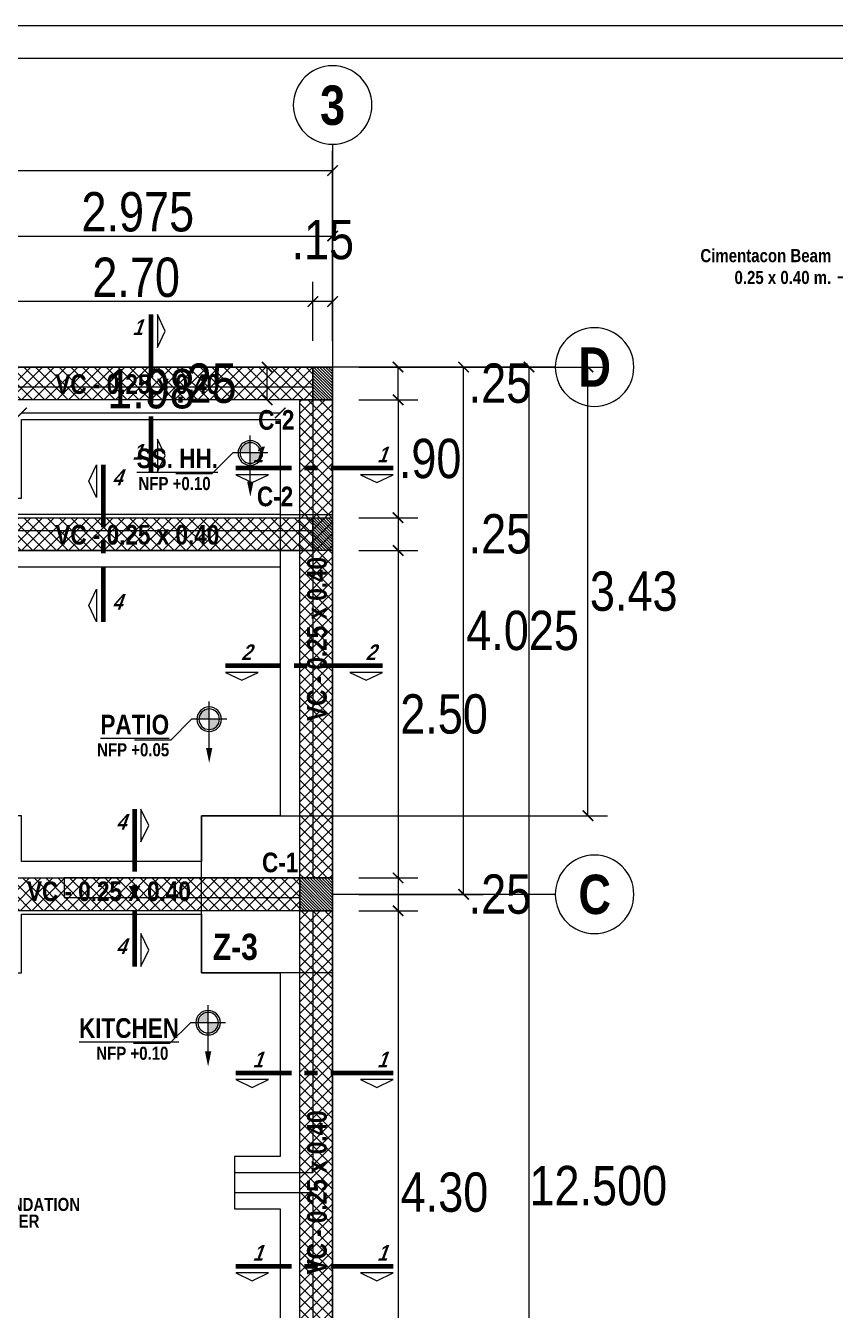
# Model space of a CAD drawing. Header units: millimetres. Extents: x 56 to 215, y 47 to 103.
# Drawn here: x 181.56 to 187.74, y 92.85 to 102.66 of the extents above; entities that cross this region are included whole.
import ezdxf
from ezdxf.enums import TextEntityAlignment as Align

# ---------------------------------------------------------------- set-up
doc = ezdxf.new("R2010")
doc.units = ezdxf.units.MM
doc.linetypes.add('CENTER2', pattern=[28.575, 19.05, -3.175, 3.175, -3.175])
doc.linetypes.add('DASHED2', pattern=[0.375, 0.25, -0.125])
doc.layers.add('_u', color=7, linetype='Continuous')
doc.layers.add('G_Acotación', color=171, linetype='Continuous')
for name, color, linetype, lineweight in [('A_Texto', 43, 'Continuous', 9), ('Dimención', 1, 'Continuous', 20), ('E_Cimentación', 150, 'Continuous', 50), ('E_Columna', 3, 'Continuous', 25), ('E_Sobrecimiento', 230, 'Continuous', 25), ('E_Viga Secundaria', 133, 'Continuous', 20), ('E_Zapata', 30, 'Continuous', 25), ('G_Cortes', 3, 'Continuous', 60), ('G_Ejes', 253, 'Continuous', 20), ('G_Proyección', 8, 'DASHED2', 15), ('G_Sombreados', 8, 'Continuous', 9), ('G_Texto', 122, 'Continuous', 20)]:
    doc.layers.add(name, color=color, linetype=linetype, lineweight=lineweight)
doc.styles.add('Acotacion', font='ARIALN.TTF')
doc.styles.add('AMBIENTES', font='ARIALNB.TTF', dxfattribs={"height": 0.15})
doc.styles.add('Arial Marron', font='ARIALN.TTF')
doc.styles.add('Cotas', font='ARIALNB.TTF', dxfattribs={"height": 0.1})
doc.styles.add('Eje', font='ARIALNB.TTF', dxfattribs={"height": 0.3})
doc.styles.add('Notas', font='ARIALNB.TTF', dxfattribs={"height": 0.15})
doc.styles.add('TITULOS', font='ARIALNB.TTF', dxfattribs={"height": 0.3})
doc.dimstyles.new('150', dxfattribs={"dimtxt": 1, "dimasz": 0.06, "dimexe": 0.06, "dimexo": 0.08, "dimgap": 0.05, "dimtad": 2, "dimtih": 1, "dimtoh": 1, "dimzin": 1, "dimdsep": 46, "dimtxsty": 'Cotas', "dimblk": 'ARCHTICK', "dimcen": 0.25, "dimdle": 0.06, "dimclrd": 256, "dimclre": 256, "dimclrt": 5, "dimazin": 0, "dimtp": 0.2, "dimtm": 0.2, "dimtfac": 1, "dimtix": 1, "dimtmove": 1, "dimatfit": 0, "dimfxl": 0.06, "dimtolj": 1, "dimtzin": 1, "dimarcsym": 0})
doc.dimstyles.new('Lenin_50', dxfattribs={"dimtxt": 0.3, "dimasz": 0.08, "dimexe": 0.15, "dimexo": 0.2, "dimgap": 0.03, "dimtad": 2, "dimtih": 1, "dimtoh": 1, "dimlfac": -1, "dimzin": 4, "dimdsep": 46, "dimtxsty": 'Acotacion', "dimblk": 'ARCHTICK', "dimcen": 0.08, "dimclrd": 256, "dimclre": 256, "dimclrt": 4, "dimazin": 1, "dimtm": 1e-09, "dimtfac": 1, "dimtmove": 2, "dimatfit": 2, "dimfxl": 1, "dimtolj": 1, "dimlwd": 13, "dimlwe": 18, "dimarcsym": 0})
pattern_1 = [(135, (293.047002, 7.6898), (0.0112253202, 0.0112253202), [])]

# ---------------------------------------------------------------- blocks, each defined once
blk = doc.blocks.new('TITULP')
h = blk.add_hatch(color=1)
h.paths.add_polyline_path([(0, -0.0554), (0, -0.134), (0.0785, -0.134, 0.414214)])
h.paths.add_polyline_path([(0, -0.134), (-0.0785, -0.134, 0.414214), (0, -0.2125)])
for p, q in [((0, -0.3527), (0, 0)), ((-0.134, -0.134), (0.134, -0.134)), ((0.2939, -0.2939), (0.5699, -0.2939))]:
    blk.add_line(p, q)
at = {"lineweight": 18}
blk.add_line((0.134, -0.134), (0.2939, -0.2939), dxfattribs=at)
for radius in [0.0937, 0.0785]:
    blk.add_circle((0, -0.134), radius)
blk.add_solid([(0.0242, -0.3527), (0, -0.4678), (-0.0242, -0.3527)])
at = {"style": 'Arial Marron', "width": 1.35}
blk.add_attdef('%%USALA', text='', height=0.14, dxfattribs=at).set_placement((0.3052, -0.1124), align=Align.TOP_LEFT)
at = {"style": 'Arial Marron', "width": 1.1}
blk.add_attdef('NPT%%P0.00', text='', height=0.1, dxfattribs=at).set_placement((0.6033, -0.3972), align=Align.MIDDLE_CENTER)
at = {"style": 'Arial Marron'}
blk.add_attdef('PISO', text='', height=0.08, dxfattribs=at).set_placement((0.6033, -0.5391), align=Align.MIDDLE_CENTER)
blk = doc.blocks.new('Eri')
blk.add_line((-1.7, 0), (0, 0))
blk.add_circle((-2, 0), 0.3)
at = {"color": 1, "style": 'Eje', "flags": 4}
blk.add_attdef('H', text='', height=0.3, dxfattribs=at).set_placement((-2, 0), align=Align.MIDDLE_CENTER)
blk = doc.blocks.new('_ArchTick')
at = {"color": 0, "linetype": 'ByBlock', "const_width": 0.15}
blk.add_lwpolyline([(-0.5, -0.5), (0.5, 0.5)], dxfattribs=at)
blk = doc.blocks.new('*D309')
at = {"layer": 'Defpoints', "color": 0, "transparency": 16777216}
for p in [(183.901, 101.5531), (177.901, 100.0531), (183.901, 100.0531)]:
    blk.add_point(p, dxfattribs=at)
at = {"layer": 'G_Acotación', "lineweight": 18, "transparency": 16777216}
for p, q in [((177.901, 100.2531), (177.901, 101.7031)), ((183.901, 100.2531), (183.901, 101.7031))]:
    blk.add_line(p, q, dxfattribs=at)
at = {"layer": 'G_Acotación', "lineweight": 13, "transparency": 16777216}
blk.add_line((177.901, 101.5531), (183.901, 101.5531), dxfattribs=at)
at = {"layer": 'G_Acotación', "lineweight": 13, "transparency": 16777216, "xscale": 0.08, "yscale": 0.08, "zscale": 0.08, "rotation": 180}
blk.add_blockref('_ArchTick', (177.901, 101.5531), dxfattribs=at)
at = {"layer": 'G_Acotación', "lineweight": 13, "transparency": 16777216, "xscale": 0.08, "yscale": 0.08, "zscale": 0.08}
blk.add_blockref('_ArchTick', (183.901, 101.5531), dxfattribs=at)
at = {"layer": 'G_Acotación', "color": 4, "lineweight": 5, "transparency": 16777216, "insert": (180.901, 101.7362), "char_height": 0.3, "attachment_point": 5, "style": 'Acotacion'}
blk.add_mtext('\\A1;6.000', dxfattribs=at)
blk = doc.blocks.new('*D310')
at = {"layer": 'Defpoints', "color": 0, "transparency": 16777216}
for p in [(183.901, 101.0531), (180.926, 100.0531), (183.901, 100.0531)]:
    blk.add_point(p, dxfattribs=at)
at = {"layer": 'G_Acotación', "lineweight": 18, "transparency": 16777216}
for p, q in [((180.926, 100.2531), (180.926, 101.2031)), ((183.901, 100.2531), (183.901, 101.2031))]:
    blk.add_line(p, q, dxfattribs=at)
at = {"layer": 'G_Acotación', "lineweight": 13, "transparency": 16777216}
blk.add_line((180.926, 101.0531), (183.901, 101.0531), dxfattribs=at)
at = {"layer": 'G_Acotación', "lineweight": 13, "transparency": 16777216, "xscale": 0.08, "yscale": 0.08, "zscale": 0.08, "rotation": 180}
blk.add_blockref('_ArchTick', (180.926, 101.0531), dxfattribs=at)
at = {"layer": 'G_Acotación', "lineweight": 13, "transparency": 16777216, "xscale": 0.08, "yscale": 0.08, "zscale": 0.08}
blk.add_blockref('_ArchTick', (183.901, 101.0531), dxfattribs=at)
at = {"layer": 'G_Acotación', "color": 4, "lineweight": 5, "transparency": 16777216, "insert": (182.4135, 101.2362), "char_height": 0.3, "attachment_point": 5, "style": 'Acotacion'}
blk.add_mtext('\\A1;2.975', dxfattribs=at)
blk = doc.blocks.new('*D317')
at = {"layer": 'Defpoints', "color": 0, "transparency": 16777216}
for p in [(183.901, 100.0531), (185.401, 100.0531), (183.901, 87.5531)]:
    blk.add_point(p, dxfattribs=at)
at = {"layer": 'G_Acotación', "lineweight": 18, "transparency": 16777216}
for p, q in [((184.101, 100.0531), (185.551, 100.0531)), ((184.101, 87.5531), (185.551, 87.5531))]:
    blk.add_line(p, q, dxfattribs=at)
at = {"layer": 'G_Acotación', "lineweight": 13, "transparency": 16777216}
blk.add_line((185.401, 87.5531), (185.401, 100.0531), dxfattribs=at)
at = {"layer": 'G_Acotación', "lineweight": 13, "transparency": 16777216, "xscale": 0.08, "yscale": 0.08, "zscale": 0.08}
for p, rotation in [((185.401, 100.0531), 90), ((185.401, 87.5531), 270)]:
    blk.add_blockref('_ArchTick', p, dxfattribs=dict(at, rotation=rotation))
at = {"layer": 'G_Acotación', "color": 4, "lineweight": 5, "transparency": 16777216, "insert": (185.9297, 93.8031), "char_height": 0.3, "attachment_point": 5, "style": 'Acotacion'}
blk.add_mtext('\\A1;12.500', dxfattribs=at)
blk = doc.blocks.new('*D318')
at = {"layer": 'Defpoints', "color": 0, "transparency": 16777216}
for p in [(183.901, 100.0531), (184.901, 100.0531), (183.901, 96.0281)]:
    blk.add_point(p, dxfattribs=at)
at = {"layer": 'G_Acotación', "lineweight": 18, "transparency": 16777216}
for p, q in [((184.101, 100.0531), (185.051, 100.0531)), ((184.101, 96.0281), (185.051, 96.0281))]:
    blk.add_line(p, q, dxfattribs=at)
at = {"layer": 'G_Acotación', "lineweight": 13, "transparency": 16777216}
blk.add_line((184.901, 96.0281), (184.901, 100.0531), dxfattribs=at)
at = {"layer": 'G_Acotación', "lineweight": 13, "transparency": 16777216, "xscale": 0.08, "yscale": 0.08, "zscale": 0.08}
for p, rotation in [((184.901, 100.0531), 90), ((184.901, 96.0281), 270)]:
    blk.add_blockref('_ArchTick', p, dxfattribs=dict(at, rotation=rotation))
at = {"layer": 'G_Acotación', "color": 4, "lineweight": 5, "transparency": 16777216, "insert": (185.3519, 98.0406), "char_height": 0.3, "attachment_point": 5, "style": 'Acotacion'}
blk.add_mtext('\\A1;4.025', dxfattribs=at)
blk = doc.blocks.new('*D320')
at = {"layer": 'Defpoints', "color": 0, "transparency": 16777216}
for p in [(183.751, 100.5531), (183.751, 100.0531), (183.901, 100.0531)]:
    blk.add_point(p, dxfattribs=at)
at = {"layer": 'G_Acotación', "lineweight": 18, "transparency": 16777216}
for p, q in [((183.751, 100.2531), (183.751, 100.7031)), ((183.901, 100.2531), (183.901, 100.7031))]:
    blk.add_line(p, q, dxfattribs=at)
at = {"layer": 'G_Acotación', "lineweight": 13, "transparency": 16777216}
blk.add_line((183.901, 100.5531), (183.751, 100.5531), dxfattribs=at)
at = {"layer": 'G_Acotación', "lineweight": 13, "transparency": 16777216, "xscale": 0.08, "yscale": 0.08, "zscale": 0.08, "rotation": 180}
blk.add_blockref('_ArchTick', (183.751, 100.5531), dxfattribs=at)
at = {"layer": 'G_Acotación', "lineweight": 13, "transparency": 16777216, "xscale": 0.08, "yscale": 0.08, "zscale": 0.08}
blk.add_blockref('_ArchTick', (183.901, 100.5531), dxfattribs=at)
at = {"layer": 'G_Acotación', "color": 4, "lineweight": 5, "transparency": 16777216, "insert": (183.826, 101.0244), "char_height": 0.3, "attachment_point": 5, "style": 'Acotacion'}
blk.add_mtext('\\A1;.15', dxfattribs=at)
blk = doc.blocks.new('*D437')
at = {"layer": 'Defpoints', "color": 0, "transparency": 16777216}
for p in [(181.051, 100.5531), (181.051, 100.0531), (183.751, 100.0531)]:
    blk.add_point(p, dxfattribs=at)
at = {"layer": 'G_Acotación', "lineweight": 18, "transparency": 16777216}
for p, q in [((181.051, 100.2531), (181.051, 100.7031)), ((183.751, 100.2531), (183.751, 100.7031))]:
    blk.add_line(p, q, dxfattribs=at)
at = {"layer": 'G_Acotación', "lineweight": 13, "transparency": 16777216}
blk.add_line((183.751, 100.5531), (181.051, 100.5531), dxfattribs=at)
at = {"layer": 'G_Acotación', "lineweight": 13, "transparency": 16777216, "xscale": 0.08, "yscale": 0.08, "zscale": 0.08, "rotation": 180}
blk.add_blockref('_ArchTick', (181.051, 100.5531), dxfattribs=at)
at = {"layer": 'G_Acotación', "lineweight": 13, "transparency": 16777216, "xscale": 0.08, "yscale": 0.08, "zscale": 0.08}
blk.add_blockref('_ArchTick', (183.751, 100.5531), dxfattribs=at)
at = {"layer": 'G_Acotación', "color": 4, "lineweight": 5, "transparency": 16777216, "insert": (182.401, 100.7362), "char_height": 0.3, "attachment_point": 5, "style": 'Acotacion'}
blk.add_mtext('\\A1;2.70', dxfattribs=at)
blk = doc.blocks.new('*D333')
at = {"layer": 'Defpoints', "color": 0, "transparency": 16777216}
for p in [(183.901, 100.0531), (184.401, 100.0531), (183.901, 99.8031)]:
    blk.add_point(p, dxfattribs=at)
at = {"layer": 'G_Acotación', "lineweight": 18, "transparency": 16777216}
for p, q in [((184.101, 100.0531), (184.551, 100.0531)), ((184.101, 99.8031), (184.551, 99.8031))]:
    blk.add_line(p, q, dxfattribs=at)
at = {"layer": 'G_Acotación', "lineweight": 13, "transparency": 16777216}
blk.add_line((184.401, 99.8031), (184.401, 100.0531), dxfattribs=at)
at = {"layer": 'G_Acotación', "lineweight": 13, "transparency": 16777216, "xscale": 0.08, "yscale": 0.08, "zscale": 0.08}
for p, rotation in [((184.401, 100.0531), 90), ((184.401, 99.8031), 270)]:
    blk.add_blockref('_ArchTick', p, dxfattribs=dict(at, rotation=rotation))
at = {"layer": 'G_Acotación', "color": 4, "lineweight": 5, "transparency": 16777216, "insert": (185.1786, 99.9281), "char_height": 0.3, "attachment_point": 5, "style": 'Acotacion'}
blk.add_mtext('\\A1;.25', dxfattribs=at)
blk = doc.blocks.new('*D334')
at = {"layer": 'Defpoints', "color": 0, "transparency": 16777216}
for p in [(183.901, 99.8031), (183.901, 98.9031), (184.401, 98.9031)]:
    blk.add_point(p, dxfattribs=at)
at = {"layer": 'G_Acotación', "lineweight": 18, "transparency": 16777216}
for p, q in [((184.101, 99.8031), (184.551, 99.8031)), ((184.101, 98.9031), (184.551, 98.9031))]:
    blk.add_line(p, q, dxfattribs=at)
at = {"layer": 'G_Acotación', "lineweight": 13, "transparency": 16777216}
blk.add_line((184.401, 99.8031), (184.401, 98.9031), dxfattribs=at)
at = {"layer": 'G_Acotación', "lineweight": 13, "transparency": 16777216, "xscale": 0.08, "yscale": 0.08, "zscale": 0.08}
for p, rotation in [((184.401, 99.8031), 90), ((184.401, 98.9031), 270)]:
    blk.add_blockref('_ArchTick', p, dxfattribs=dict(at, rotation=rotation))
at = {"layer": 'G_Acotación', "color": 4, "lineweight": 5, "transparency": 16777216, "insert": (184.6455, 99.3531), "char_height": 0.3, "attachment_point": 5, "style": 'Acotacion'}
blk.add_mtext('\\A1;.90', dxfattribs=at)
blk = doc.blocks.new('*D439')
at = {"layer": 'Defpoints', "color": 0, "transparency": 16777216}
for p in [(183.901, 98.9031), (183.901, 98.6531), (184.401, 98.6531)]:
    blk.add_point(p, dxfattribs=at)
at = {"layer": 'G_Acotación', "lineweight": 18, "transparency": 16777216}
for p, q in [((184.101, 98.9031), (184.551, 98.9031)), ((184.101, 98.6531), (184.551, 98.6531))]:
    blk.add_line(p, q, dxfattribs=at)
at = {"layer": 'G_Acotación', "lineweight": 13, "transparency": 16777216}
blk.add_line((184.401, 98.9031), (184.401, 98.6531), dxfattribs=at)
at = {"layer": 'G_Acotación', "lineweight": 13, "transparency": 16777216, "xscale": 0.08, "yscale": 0.08, "zscale": 0.08}
for p, rotation in [((184.401, 98.9031), 90), ((184.401, 98.6531), 270)]:
    blk.add_blockref('_ArchTick', p, dxfattribs=dict(at, rotation=rotation))
at = {"layer": 'G_Acotación', "color": 4, "lineweight": 5, "transparency": 16777216, "insert": (185.1786, 98.7781), "char_height": 0.3, "attachment_point": 5, "style": 'Acotacion'}
blk.add_mtext('\\A1;.25', dxfattribs=at)
blk = doc.blocks.new('*D440')
at = {"layer": 'Defpoints', "color": 0, "transparency": 16777216}
for p in [(183.901, 98.6531), (183.901, 96.1531), (184.401, 96.1531)]:
    blk.add_point(p, dxfattribs=at)
at = {"layer": 'G_Acotación', "lineweight": 18, "transparency": 16777216}
for p, q in [((184.101, 98.6531), (184.551, 98.6531)), ((184.101, 96.1531), (184.551, 96.1531))]:
    blk.add_line(p, q, dxfattribs=at)
at = {"layer": 'G_Acotación', "lineweight": 13, "transparency": 16777216}
blk.add_line((184.401, 98.6531), (184.401, 96.1531), dxfattribs=at)
at = {"layer": 'G_Acotación', "lineweight": 13, "transparency": 16777216, "xscale": 0.08, "yscale": 0.08, "zscale": 0.08}
for p, rotation in [((184.401, 98.6531), 90), ((184.401, 96.1531), 270)]:
    blk.add_blockref('_ArchTick', p, dxfattribs=dict(at, rotation=rotation))
at = {"layer": 'G_Acotación', "color": 4, "lineweight": 5, "transparency": 16777216, "insert": (184.7521, 97.4031), "char_height": 0.3, "attachment_point": 5, "style": 'Acotacion'}
blk.add_mtext('\\A1;2.50', dxfattribs=at)
blk = doc.blocks.new('*D441')
at = {"layer": 'Defpoints', "color": 0, "transparency": 16777216}
for p in [(183.901, 96.1531), (183.901, 95.9031), (184.401, 95.9031)]:
    blk.add_point(p, dxfattribs=at)
at = {"layer": 'G_Acotación', "lineweight": 18, "transparency": 16777216}
for p, q in [((184.101, 96.1531), (184.551, 96.1531)), ((184.101, 95.9031), (184.551, 95.9031))]:
    blk.add_line(p, q, dxfattribs=at)
at = {"layer": 'G_Acotación', "lineweight": 13, "transparency": 16777216}
blk.add_line((184.401, 96.1531), (184.401, 95.9031), dxfattribs=at)
at = {"layer": 'G_Acotación', "lineweight": 13, "transparency": 16777216, "xscale": 0.08, "yscale": 0.08, "zscale": 0.08}
for p, rotation in [((184.401, 96.1531), 90), ((184.401, 95.9031), 270)]:
    blk.add_blockref('_ArchTick', p, dxfattribs=dict(at, rotation=rotation))
at = {"layer": 'G_Acotación', "color": 4, "lineweight": 5, "transparency": 16777216, "insert": (185.1786, 96.0281), "char_height": 0.3, "attachment_point": 5, "style": 'Acotacion'}
blk.add_mtext('\\A1;.25', dxfattribs=at)
blk = doc.blocks.new('*D442')
at = {"layer": 'Defpoints', "color": 0, "transparency": 16777216}
for p in [(183.901, 95.9031), (183.901, 91.6031), (184.401, 91.6031)]:
    blk.add_point(p, dxfattribs=at)
at = {"layer": 'G_Acotación', "lineweight": 18, "transparency": 16777216}
for p, q in [((184.101, 95.9031), (184.551, 95.9031)), ((184.101, 91.6031), (184.551, 91.6031))]:
    blk.add_line(p, q, dxfattribs=at)
at = {"layer": 'G_Acotación', "lineweight": 13, "transparency": 16777216}
blk.add_line((184.401, 95.9031), (184.401, 91.6031), dxfattribs=at)
at = {"layer": 'G_Acotación', "lineweight": 13, "transparency": 16777216, "xscale": 0.08, "yscale": 0.08, "zscale": 0.08}
for p, rotation in [((184.401, 95.9031), 90), ((184.401, 91.6031), 270)]:
    blk.add_blockref('_ArchTick', p, dxfattribs=dict(at, rotation=rotation))
at = {"layer": 'G_Acotación', "color": 4, "lineweight": 5, "transparency": 16777216, "insert": (184.755, 93.7531), "char_height": 0.3, "attachment_point": 5, "style": 'Acotacion'}
blk.add_mtext('\\A1;4.30', dxfattribs=at)
blk = doc.blocks.new('*D444')
at = {"layer": 'Defpoints', "color": 0, "transparency": 16777216}
for p in [(183.401, 100.0531), (183.901, 100.0531), (183.901, 99.8031)]:
    blk.add_point(p, dxfattribs=at)
at = {"layer": 'G_Acotación', "lineweight": 18, "transparency": 16777216}
for p, q in [((183.701, 100.0531), (183.251, 100.0531)), ((183.701, 99.8031), (183.251, 99.8031))]:
    blk.add_line(p, q, dxfattribs=at)
at = {"layer": 'G_Acotación', "lineweight": 13, "transparency": 16777216}
blk.add_line((183.401, 99.8031), (183.401, 100.0531), dxfattribs=at)
at = {"layer": 'G_Acotación', "lineweight": 13, "transparency": 16777216, "xscale": 0.08, "yscale": 0.08, "zscale": 0.08}
for p, rotation in [((183.401, 100.0531), 90), ((183.401, 99.8031), 270)]:
    blk.add_blockref('_ArchTick', p, dxfattribs=dict(at, rotation=rotation))
at = {"layer": 'G_Acotación', "color": 4, "lineweight": 5, "transparency": 16777216, "insert": (182.9296, 99.9281), "char_height": 0.3, "attachment_point": 5, "style": 'Acotacion'}
blk.add_mtext('\\A1;.25', dxfattribs=at)
blk = doc.blocks.new('Corte 2')
at = {"linetype": 'CENTER2', "lineweight": 60, "ltscale": 0.025}
blk.add_line((-0.4, 0), (0.8, 0), dxfattribs=at)
at = {"lineweight": 20}
for points in [[(-0.4, 0.05), (-0.15, 0.05), (-0.275, 0.11), (-0.4, 0.05)], [(0.55, 0.05), (0.8, 0.05), (0.675, 0.11), (0.55, 0.05)]]:
    blk.add_lwpolyline(points, dxfattribs=at)
at = {"ltscale": 1.1, "style": 'Notas', "oblique": 20, "flags": 4}
for p in [(-0.3035, -0.1041), (0.6465, -0.1041)]:
    blk.add_attdef('CO', text='', height=0.12, dxfattribs=at).set_placement(p, align=Align.MIDDLE_CENTER)
blk = doc.blocks.new('*D825')
at = {"lineweight": 18, "transparency": 16777216}
for p, q in [((184.101, 100.0531), (186.0008, 100.0531)), ((183.701, 96.6281), (186.0008, 96.6281))]:
    blk.add_line(p, q, dxfattribs=at)
at = {"lineweight": 13, "transparency": 16777216}
blk.add_line((185.8508, 96.6281), (185.8508, 100.0531), dxfattribs=at)
at = {"layer": 'Defpoints', "color": 0, "transparency": 16777216}
for p in [(183.901, 100.0531), (185.8508, 100.0531), (183.501, 96.6281)]:
    blk.add_point(p, dxfattribs=at)
at = {"lineweight": 13, "transparency": 16777216, "xscale": 0.08, "yscale": 0.08, "zscale": 0.08}
for p, rotation in [((185.8508, 100.0531), 90), ((185.8508, 96.6281), 270)]:
    blk.add_blockref('_ArchTick', p, dxfattribs=dict(at, rotation=rotation))
at = {"color": 4, "lineweight": 5, "transparency": 16777216, "insert": (186.2002, 98.3406), "char_height": 0.3, "attachment_point": 5, "style": 'Acotacion'}
blk.add_mtext('\\A1;3.43', dxfattribs=at)
blk = doc.blocks.new('*D838')
at = {"layer": '_u', "lineweight": 18, "transparency": 16777216}
for p, q in [((181.526, 99.8531), (181.526, 99.8528)), ((183.501, 99.8531), (183.501, 99.8528))]:
    blk.add_line(p, q, dxfattribs=at)
at = {"layer": '_u', "lineweight": 13, "transparency": 16777216}
blk.add_line((181.526, 99.7028), (183.501, 99.7028), dxfattribs=at)
at = {"layer": 'Defpoints', "color": 0, "transparency": 16777216}
for p in [(181.526, 99.6531), (183.501, 99.7028), (183.501, 99.6531)]:
    blk.add_point(p, dxfattribs=at)
at = {"layer": '_u', "lineweight": 13, "transparency": 16777216, "xscale": 0.08, "yscale": 0.08, "zscale": 0.08, "rotation": 180}
blk.add_blockref('_ArchTick', (181.526, 99.7028), dxfattribs=at)
at = {"layer": '_u', "lineweight": 13, "transparency": 16777216, "xscale": 0.08, "yscale": 0.08, "zscale": 0.08}
blk.add_blockref('_ArchTick', (183.501, 99.7028), dxfattribs=at)
at = {"layer": '_u', "color": 4, "lineweight": 5, "transparency": 16777216, "insert": (182.5135, 99.8859), "char_height": 0.3, "attachment_point": 5, "style": 'Acotacion'}
blk.add_mtext('\\A1;1.98', dxfattribs=at)

msp = doc.modelspace()

# ---------------------------------------------------------------- hatches: boundary and pattern name
at = {"layer": 'E_Columna', "lineweight": 5}
h = msp.add_hatch(dxfattribs=at)
h.set_pattern_fill('LINE', color=256, scale=0.005, angle=45, style=0)
h.set_pattern_definition(pattern_1)
h.paths.add_polyline_path([(183.901, 99.8031), (183.751, 99.8031), (183.751, 100.0531), (183.901, 100.0531)])
h = msp.add_hatch(dxfattribs=at)
h.set_pattern_fill('LINE', color=256, scale=0.005, angle=45, style=0)
h.set_pattern_definition([(135, (293.047002, 6.5398), (0.0112253202, 0.0112253202), [])])
h.paths.add_polyline_path([(183.901, 98.6531), (183.751, 98.6531), (183.751, 98.9031), (183.901, 98.9031)])
h = msp.add_hatch(dxfattribs=at)
h.set_pattern_fill('LINE', color=256, scale=0.005, angle=45, style=0)
h.set_pattern_definition(pattern_1)
h.paths.add_polyline_path([(183.901, 95.9031), (183.651, 95.9031), (183.651, 96.1531), (183.901, 96.1531)])
at = {"layer": 'G_Sombreados', "lineweight": 5}
h = msp.add_hatch(dxfattribs=at)
h.set_pattern_fill('NET', color=256, scale=0.02, angle=45, style=0)
h.set_pattern_definition([(45, (-10.249044, 33.30307), (-0.04490128, 0.04490128), []), (135, (-10.249044, 33.30307), (-0.04490128, -0.04490128), [])])
h.paths.add_polyline_path([(183.751, 99.8031), (181.051, 99.8031), (181.051, 100.0531), (183.751, 100.0531)])
h = msp.add_hatch(dxfattribs=at)
h.set_pattern_fill('NET', color=256, scale=0.02, angle=45, style=0)
h.set_pattern_definition([(135, (416.950956, 3.60307), (0.04490128, 0.04490128), []), (45, (416.950956, 3.60307), (0.04490128, -0.04490128), [])])
h.paths.add_polyline_path([(183.901, 96.1531), (183.651, 96.1531), (183.651, 99.8031), (183.901, 99.8031)])
h = msp.add_hatch(dxfattribs=at)
h.set_pattern_fill('NET', color=256, scale=0.02, angle=45, style=0)
h.set_pattern_definition([(45, (-10.249044, 32.15307), (-0.04490128, 0.04490128), []), (135, (-10.249044, 32.15307), (-0.04490128, -0.04490128), [])])
h.paths.add_polyline_path([(183.751, 98.6531), (181.051, 98.6531), (181.051, 98.9031), (183.751, 98.9031)])
h = msp.add_hatch(dxfattribs=at)
h.set_pattern_fill('NET', color=256, scale=0.02, angle=45, style=0)
h.set_pattern_definition([(45, (-10.349044, 29.40307), (-0.04490128, 0.04490128), []), (135, (-10.349044, 29.40307), (-0.04490128, -0.04490128), [])])
h.paths.add_polyline_path([(183.651, 95.9031), (181.051, 95.9031), (181.051, 96.1531), (183.651, 96.1531)])
h = msp.add_hatch(dxfattribs=at)
h.set_pattern_fill('NET', color=256, scale=0.02, angle=45, style=0)
h.set_pattern_definition([(135, (416.950956, 3.60307), (0.04490128, 0.04490128), []), (45, (416.950956, 3.60307), (0.04490128, -0.04490128), [])])
h.paths.add_polyline_path([(183.901, 91.6031), (183.651, 91.6031), (183.651, 95.9031), (183.901, 95.9031)])

# ---------------------------------------------------------------- linework, layer by layer
at = {"lineweight": 5}
for q in [(183.901, 98.9281), (183.501, 98.5281)]:
    msp.add_line((183.501, 98.9281), q, dxfattribs=at)
for points in [[(215.0892, 75.1029), (215.0892, 102.6587), (174.0392, 102.6587), (174.0392, 75.1029)], [(214.8392, 75.3529), (214.8392, 102.4087), (174.2892, 102.4087), (174.2892, 75.3529)]]:
    msp.add_lwpolyline(points, close=True, dxfattribs=at)
at = {"layer": 'E_Cimentación', "lineweight": 5}
for points in [[(183.901, 87.5531), (177.901, 87.5531), (177.901, 100.0531), (183.901, 100.0531)], [(181.176, 98.5281), (183.501, 98.5281), (183.501, 96.6281), (182.901, 96.6281), (182.901, 96.2781), (181.526, 96.2781), (181.526, 96.6281), (181.176, 96.6281)]]:
    msp.add_lwpolyline(points, close=True, dxfattribs=at)
for points in [[(178.901, 96.2781), (178.901, 96.6281), (178.301, 96.6281), (178.301, 99.0531), (178.901, 99.0531), (178.901, 99.6531), (180.326, 99.6531), (180.326, 99.0531), (181.526, 99.0531), (181.526, 99.6531), (183.501, 99.6531), (183.501, 98.9281), (180.776, 98.9281), (180.776, 96.6281), (180.326, 96.6281), (180.326, 96.2781)], [(181.176, 92.3531), (181.176, 95.4281), (181.526, 95.4281), (181.526, 95.8781), (182.901, 95.8781), (182.901, 95.4281), (183.501, 95.4281), (183.501, 94.0281), (183.151, 94.0281), (183.151, 93.6281), (183.501, 93.6281), (183.501, 92.0781), (182.901, 92.0781), (182.901, 91.6781)]]:
    msp.add_lwpolyline(points, dxfattribs=at)
at = {"layer": 'E_Columna', "lineweight": 5}
for points in [[(183.901, 99.8031), (183.751, 99.8031), (183.751, 100.0531), (183.901, 100.0531)], [(183.901, 98.6531), (183.751, 98.6531), (183.751, 98.9031), (183.901, 98.9031)], [(183.901, 95.9031), (183.651, 95.9031), (183.651, 96.1531), (183.901, 96.1531)]]:
    msp.add_lwpolyline(points, close=True, dxfattribs=at)
at = {"layer": 'E_Sobrecimiento', "lineweight": 5}
for points in [[(183.901, 87.5531), (183.901, 100.0531), (177.901, 100.0531), (177.901, 87.5531)], [(181.051, 99.9031), (183.751, 99.9031), (183.751, 98.8031), (180.901, 98.8031)], [(181.051, 98.6531), (183.751, 98.6531), (183.751, 96.1531), (183.651, 96.1531), (181.851, 96.1531), (181.851, 96.0031), (183.651, 96.0031), (183.651, 95.9031), (183.751, 95.9031), (183.751, 93.9031), (183.151, 93.9031), (183.151, 93.7531), (183.751, 93.7531), (183.751, 91.6031)]]:
    msp.add_lwpolyline(points, dxfattribs=at)
at = {"layer": 'E_Viga Secundaria', "lineweight": 5}
for points in [[(183.751, 99.8031), (181.051, 99.8031), (181.051, 100.0531), (183.751, 100.0531)], [(183.901, 96.1531), (183.651, 96.1531), (183.651, 99.8031), (183.901, 99.8031)], [(183.751, 98.6531), (181.051, 98.6531), (181.051, 98.9031), (183.751, 98.9031)], [(183.651, 95.9031), (181.051, 95.9031), (181.051, 96.1531), (183.651, 96.1531)], [(183.901, 91.6031), (183.651, 91.6031), (183.651, 95.9031), (183.901, 95.9031)]]:
    msp.add_lwpolyline(points, close=True, dxfattribs=at)
at = {"layer": 'E_Zapata', "lineweight": 5}
msp.add_lwpolyline([(183.901, 95.4281), (182.901, 95.4281), (182.901, 96.6281), (183.901, 96.6281)], close=True, dxfattribs=at)
at = {"layer": 'G_Proyección', "lineweight": 5, "ltscale": 0.5}
msp.add_lwpolyline([(183.901, 100.0531), (183.901, 100.0531), (183.901, 87.2531, -0.414214), (183.401, 86.7531), (178.401, 86.7531, -0.414214), (177.901, 87.2531), (177.901, 100.0531), (177.901, 100.0531), (183.901, 100.0531), (183.901, 100.0531)], format="xyb", close=True, dxfattribs=at)

# ---------------------------------------------------------------- block references
at = {"layer": 'A_Texto', "lineweight": 5}
ref = msp.add_blockref('TITULP', (183.2727, 99.5311), dxfattribs=dict(at, xscale=-1))
ref.add_attrib('NPT%%P0.00', 'NFP +0.10', dxfattribs={"layer": '0', "color": 30, "height": 0.1, "style": 'Cotas'}).set_placement((182.6941, 99.1639), align=Align.MIDDLE_CENTER)
ref.add_attrib('%%USALA', '%%USS. HH.', dxfattribs={"layer": '0', "height": 0.15, "style": 'AMBIENTES'}).set_placement((182.4052, 99.4313), align=Align.TOP_LEFT)
ref = msp.add_blockref('TITULP', (182.9587, 97.4989), dxfattribs=dict(at, xscale=-1))
ref.add_attrib('NPT%%P0.00', 'NFP +0.05', dxfattribs={"layer": '0', "color": 30, "height": 0.1, "style": 'Cotas'}).set_placement((182.3779, 97.1317), align=Align.MIDDLE_CENTER)
ref.add_attrib('%%USALA', '%%UPATIO', dxfattribs={"layer": '0', "height": 0.15, "style": 'AMBIENTES'}).set_placement((182.1278, 97.3991), align=Align.TOP_LEFT)
ref = msp.add_blockref('TITULP', (182.9504, 95.1824), dxfattribs=dict(at, xscale=-1))
ref.add_attrib('NPT%%P0.00', 'NFP +0.10', dxfattribs={"layer": '0', "color": 30, "height": 0.1, "style": 'Cotas'}).set_placement((182.3717, 94.8152), align=Align.MIDDLE_CENTER)
ref.add_attrib('%%USALA', '%%UKITCHEN', dxfattribs={"layer": '0', "height": 0.15, "style": 'AMBIENTES'}).set_placement((181.9648, 95.0826), align=Align.TOP_LEFT)
at = {"layer": 'G_Cortes', "lineweight": 5}
ref = msp.add_blockref('Corte 2', (182.5135, 100.0531), dxfattribs=dict(at, rotation=270))
ref.add_attrib('CO', '1', dxfattribs={"layer": '0', "ltscale": 1.1, "height": 0.12, "style": 'Notas', "oblique": 20, "flags": 4}).set_placement((182.4094, 100.3566), align=Align.MIDDLE_CENTER)
ref.add_attrib('CO', '1', dxfattribs={"layer": '0', "ltscale": 1.1, "height": 0.12, "style": 'Notas', "oblique": 20, "flags": 4}).set_placement((182.4094, 99.4066), align=Align.MIDDLE_CENTER)
ref = msp.add_blockref('Corte 2', (183.9627, 99.2809), dxfattribs=dict(at, rotation=180))
ref.add_attrib('CO', '1', dxfattribs={"layer": '0', "ltscale": 1.1, "height": 0.12, "style": 'Notas', "oblique": 20, "flags": 4}).set_placement((184.2777, 99.3845), align=Align.MIDDLE_CENTER)
ref.add_attrib('CO', '1', dxfattribs={"layer": '0', "ltscale": 1.1, "height": 0.12, "style": 'Notas', "oblique": 20, "flags": 4}).set_placement((183.3277, 99.3845), align=Align.MIDDLE_CENTER)
ref = msp.add_blockref('Corte 2', (182.1489, 98.9075), dxfattribs=dict(at, xscale=-1, rotation=90))
ref.add_attrib('CO', '4', dxfattribs={"layer": '0', "ltscale": 1.1, "height": 0.12, "style": 'Notas', "oblique": 20, "flags": 4}).set_placement((182.2537, 99.2111), align=Align.MIDDLE_CENTER)
ref.add_attrib('CO', '4', dxfattribs={"layer": '0', "ltscale": 1.1, "height": 0.12, "style": 'Notas', "oblique": 20, "flags": 4}).set_placement((182.2537, 98.2611), align=Align.MIDDLE_CENTER)
ref = msp.add_blockref('Corte 2', (183.8829, 97.7722), dxfattribs=dict(at, rotation=180))
ref.add_attrib('CO', '2', dxfattribs={"layer": '0', "ltscale": 1.1, "height": 0.12, "style": 'Notas', "oblique": 20, "flags": 4}).set_placement((184.1899, 97.8758), align=Align.MIDDLE_CENTER)
ref.add_attrib('CO', '2', dxfattribs={"layer": '0', "ltscale": 1.1, "height": 0.12, "style": 'Notas', "oblique": 20, "flags": 4}).set_placement((183.2399, 97.8758), align=Align.MIDDLE_CENTER)
ref = msp.add_blockref('Corte 2', (182.3875, 96.2781), dxfattribs=dict(at, rotation=270.0000000000163))
ref.add_attrib('CO', '4', dxfattribs={"layer": '0', "ltscale": 1.1, "height": 0.12, "style": 'Notas', "oblique": 20, "flags": 4}).set_placement((182.2835, 96.5816), align=Align.MIDDLE_CENTER)
ref.add_attrib('CO', '4', dxfattribs={"layer": '0', "ltscale": 1.1, "height": 0.12, "style": 'Notas', "oblique": 20, "flags": 4}).set_placement((182.2835, 95.6316), align=Align.MIDDLE_CENTER)
ref = msp.add_blockref('Corte 2', (183.9627, 94.664), dxfattribs=dict(at, rotation=180))
ref.add_attrib('CO', '1', dxfattribs={"layer": '0', "lineweight": 5, "ltscale": 1.1, "height": 0.12, "style": 'Notas', "oblique": 20, "flags": 4}).set_placement((184.2777, 94.7676), align=Align.MIDDLE_CENTER)
ref.add_attrib('CO', '1', dxfattribs={"layer": '0', "ltscale": 1.1, "height": 0.12, "style": 'Notas', "oblique": 20, "flags": 4}).set_placement((183.3277, 94.7676), align=Align.MIDDLE_CENTER)
ref = msp.add_blockref('Corte 2', (183.9627, 93.1885), dxfattribs=dict(at, rotation=180))
ref.add_attrib('CO', '1', dxfattribs={"layer": '0', "ltscale": 1.1, "height": 0.12, "style": 'Notas', "oblique": 20, "flags": 4}).set_placement((184.2777, 93.2922), align=Align.MIDDLE_CENTER)
ref.add_attrib('CO', '1', dxfattribs={"layer": '0', "ltscale": 1.1, "height": 0.12, "style": 'Notas', "oblique": 20, "flags": 4}).set_placement((183.3277, 93.2922), align=Align.MIDDLE_CENTER)
at = {"layer": 'G_Ejes', "lineweight": 5}
ref = msp.add_blockref('Eri', (183.901, 100.0531), dxfattribs=dict(at, xscale=-1, rotation=90))
ref.add_attrib('H', '3', dxfattribs={"layer": '0', "color": 1, "height": 0.3, "style": 'Eje', "flags": 4}).set_placement((183.901, 102.052), align=Align.MIDDLE_CENTER)
ref = msp.add_blockref('Eri', (183.901, 100.0531), dxfattribs=dict(at, xscale=-1))
ref.add_attrib('H', 'D', dxfattribs={"layer": '0', "color": 1, "height": 0.3, "style": 'Eje', "flags": 4}).set_placement((185.9024, 100.0531), align=Align.MIDDLE_CENTER)
ref = msp.add_blockref('Eri', (183.901, 96.0281), dxfattribs=dict(at, xscale=-1))
ref.add_attrib('H', 'C', dxfattribs={"layer": '0', "color": 1, "height": 0.3, "style": 'Eje', "flags": 4}).set_placement((185.9022, 96.0281), align=Align.MIDDLE_CENTER)

# ---------------------------------------------------------------- texts
at = {"layer": 'A_Texto', "lineweight": 5, "style": 'Notas'}
for s, height, rotation, p in [('C-2', 0.15, 0.03015, (183.4709, 99.5747)), ('C-2', 0.15, 0.03015, (183.4618, 98.9905)), ('C-1', 0.15, 0.03015, (183.5006, 96.1969)), ('Z-3', 0.2, 359.96985, (183.1582, 95.5281))]:
    msp.add_text(s, height=height, rotation=rotation, dxfattribs=at).set_placement(p, align=Align.CENTER)
at = {"layer": 'Dimención', "color": 253, "lineweight": 5, "insert": (187.7084, 100.6855), "char_height": 0.1, "width": 1.327526, "attachment_point": 9, "style": 'Cotas'}
msp.add_mtext('Cimentacon Beam \\P0.25 x 0.40 m.', dxfattribs=at)
at = {"layer": 'G_Texto', "lineweight": 5, "style": 'TITULOS'}
for p in [(182.4099, 99.8031), (182.4099, 98.6531), (182.1929, 95.9313)]:
    msp.add_text('VC - 0.25 x 0.40', height=0.15, dxfattribs=at).set_placement(p, align=Align.BOTTOM_CENTER)
for p in [(183.901, 97.9781), (183.901, 93.7531)]:
    msp.add_text('VC - 0.25 x 0.40', height=0.15, rotation=90, dxfattribs=at).set_placement(p, align=Align.BOTTOM_CENTER)
at = {"layer": 'G_Texto', "color": 4, "lineweight": 5, "style": 'Cotas'}
for s, p in [('FOUNDATION', (181.2096, 93.6113)), ('LADDER', (181.1853, 93.4836))]:
    msp.add_text(s, height=0.1, rotation=360, dxfattribs=at).set_placement(p)

# ---------------------------------------------------------------- dimensions: what is measured, and where the dimension line sits
at = {"lineweight": 5}
dim = msp.add_linear_dim(base=(185.8507991531, 100.0530691607), p1=(183.5009556298, 96.6280691607), p2=(183.9009556298, 100.0530691607), angle=90, dimstyle='Lenin_50', override={"dimfxl": 0.06}, dxfattribs=at)
dim.commit()
dim.dimension.update_dxf_attribs({"geometry": '*D825', "text_midpoint": (186.200239808, 98.3405691607)})
at = {"layer": '_u', "lineweight": 5}
dim = msp.add_linear_dim(base=(183.5009556298, 99.7027560954), p1=(181.5259556298, 99.6530691607), p2=(183.5009556298, 99.6530691607), dimstyle='Lenin_50', override={"dimfxl": 0.06}, dxfattribs=at)
dim.commit()
dim.dimension.update_dxf_attribs({"geometry": '*D838', "text_midpoint": (182.5134556298, 99.8859279917)})
at = {"layer": 'G_Acotación', "lineweight": 5}
for base, p1, p2, angle, override, picture, middle in [((183.901, 101.5531), (177.901, 100.0531), (183.901, 100.0531), 180, {"dimdec": 3, "dimfxl": 0.06}, '*D309', (180.901, 101.7362)), ((183.901, 101.0531), (180.926, 100.0531), (183.901, 100.0531), 180, {"dimdec": 3, "dimfxl": 0.06}, '*D310', (182.4135, 101.2362)), ((183.751, 100.5531), (183.901, 100.0531), (183.751, 100.0531), 180, {"dimfxl": 0.06}, '*D320', (183.826, 101.0244)), ((181.051, 100.5531), (183.751, 100.0531), (181.051, 100.0531), 180, {"dimfxl": 0.06}, '*D437', (182.401, 100.7362)), ((183.401, 100.0531), (183.901, 99.8031), (183.901, 100.0531), 90, {"dimfxl": 0.06}, '*D444', (182.9296, 99.9281)), ((184.401, 100.0531), (183.901, 99.8031), (183.901, 100.0531), 90, {"dimfxl": 0.06}, '*D333', (185.1786, 99.9281)), ((185.401, 100.0531), (183.901, 87.5531), (183.901, 100.0531), 90, {"dimdec": 3, "dimfxl": 0.06}, '*D317', (185.9297, 93.8031)), ((184.901, 100.0531), (183.901, 96.0281), (183.901, 100.0531), 90, {"dimdec": 3, "dimfxl": 0.06}, '*D318', (185.3519, 98.0406)), ((184.401, 98.9031), (183.901, 99.8031), (183.901, 98.9031), 90, {"dimfxl": 0.06}, '*D334', (184.6455, 99.3531)), ((184.401, 98.6531), (183.901, 98.9031), (183.901, 98.6531), 90, {"dimfxl": 0.06}, '*D439', (185.1786, 98.7781)), ((184.401, 96.1531), (183.901, 98.6531), (183.901, 96.1531), 90, {"dimfxl": 0.06}, '*D440', (184.7521, 97.4031)), ((184.401, 95.9031), (183.901, 96.1531), (183.901, 95.9031), 90, {"dimfxl": 0.06}, '*D441', (185.1786, 96.0281)), ((184.401, 91.6031), (183.901, 95.9031), (183.901, 91.6031), 90, {"dimfxl": 0.06}, '*D442', (184.755, 93.7531))]:
    dim = msp.add_linear_dim(base=base, p1=p1, p2=p2, angle=angle, dimstyle='Lenin_50', override=override, dxfattribs=at)
    dim.commit()
    dim.dimension.update_dxf_attribs({"geometry": picture, "text_midpoint": middle})

# ---------------------------------------------------------------- leaders
at = {"layer": 'Dimención', "lineweight": 5, "annotation_type": 0, "has_hookline": 1, "hookline_direction": 1, "text_width": 0.9865}
msp.add_leader([(188.6909, 99.2017), (188.0512, 100.7355), (187.7584, 100.7355)], dimstyle='150', override={"dimasz": 0.12, "dimgap": 0.05, "dimtad": 0, "dimldrblk": 'ClosedBlank'}, dxfattribs=at)

doc.saveas('drawing.dxf')
